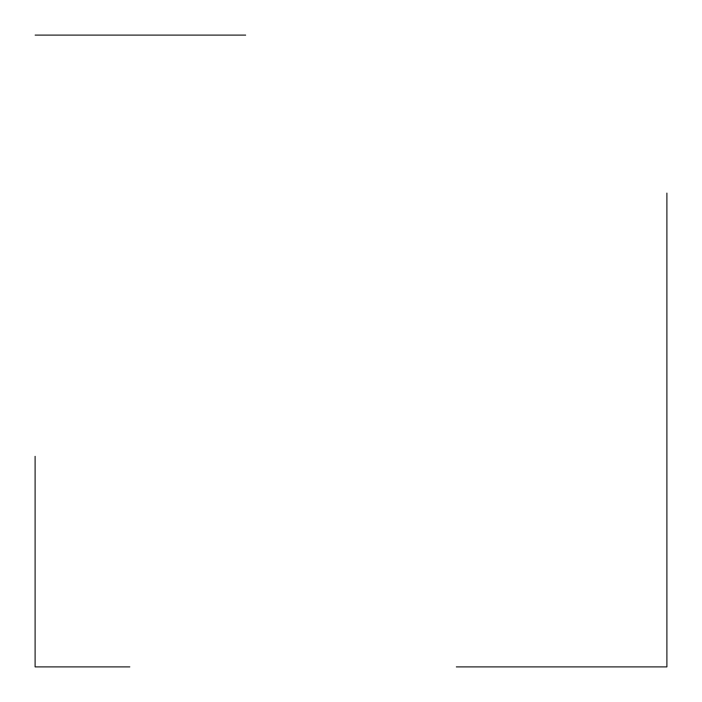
<?xml version="1.0" encoding="UTF-8"?>
<svg xmlns="http://www.w3.org/2000/svg" width="702" height="702" viewBox="0 0 702 702"><rect width="100%" height="100%" fill="white"/><g stroke="black" fill="none" stroke-linecap="round" stroke-linejoin="round"><path stroke-width="1.05" d="M35.1 35.1L245.7 35.1M129.87 666.9L35.1 666.9L35.1 456.3M456.3 666.9L666.9 666.9L666.9 193.05"/></g></svg>
